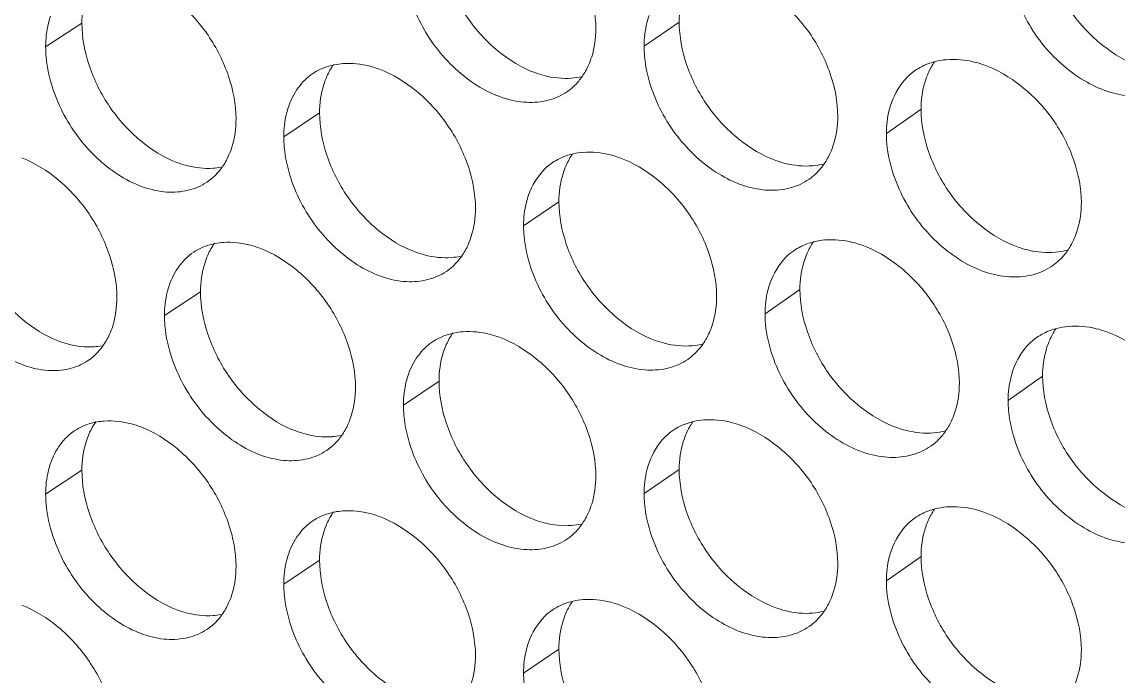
# Model space of a CAD drawing. Header units: millimetres. Extents: x 1177 to 4147, y 93 to 2194.
# Drawn here: x 2637.78 to 2657.07, y 797.82 to 809.34 of the extents above; entities that cross this region are included whole.
import ezdxf

# ---------------------------------------------------------------- set-up
doc = ezdxf.new("R2010")
doc.units = ezdxf.units.MM
doc.header["$LTSCALE"] = 0.1
doc.layers.get('0').update_dxf_attribs({"lineweight": 13})
doc.layers.add('标注', color=251, linetype='Continuous', lineweight=9)

# ---------------------------------------------------------------- blocks, each defined once
blk = doc.blocks.new('02')
at = {"layer": '标注'}
for p, q in [((4538.893, 747.441), (4537.982, 746.845)), ((4553.91, 747.462), (4553.027, 746.856)), ((4544.868, 745.179), (4543.968, 744.579)), ((4559.99, 745.271), (4559.119, 744.66)), ((4550.886, 742.944), (4549.997, 742.34)), ((4541.875, 740.681), (4540.97, 740.083)), ((4541.875, 740.681), (4540.97, 740.083)), ((4556.945, 740.738), (4556.068, 740.13)), ((4563.046, 738.561), (4562.18, 737.948)), ((4547.872, 738.433), (4546.977, 737.831)), ((4547.872, 738.433), (4546.977, 737.831)), ((4538.893, 736.191), (4537.982, 735.595)), ((4553.91, 736.212), (4553.027, 735.606)), ((4553.91, 736.212), (4553.027, 735.606)), ((4544.868, 733.929), (4543.968, 733.329)), ((4559.99, 734.021), (4559.119, 733.41)), ((4559.99, 734.021), (4559.119, 733.41)), ((4550.886, 731.694), (4549.997, 731.09))]:
    blk.add_line(p, q, dxfattribs=at)
for centre, radius, start, end in [((4545.582, 744.673), 1.752, 94.1885, 101.0843), ((4551.07, 747.804), 1.755, 274.3898, 282.359), ((4551.629, 742.426), 1.768, 94.4127, 102.2837), ((4542.068, 745.515), 1.73, 274.0522, 280.545), ((4542.574, 740.183), 1.743, 94.0754, 100.4818), ((4542.574, 740.183), 1.743, 94.0754, 100.4818), ((4548.059, 743.284), 1.746, 274.2779, 281.7562), ((4548.6, 737.921), 1.76, 94.3009, 101.6849), ((4548.6, 737.921), 1.76, 94.3009, 101.6849), ((4539.089, 741.016), 1.722, 273.9384, 279.9366), ((4539.089, 741.016), 1.722, 273.9384, 279.9366), ((4554.092, 741.081), 1.763, 274.5012, 282.9601), ((4554.669, 735.688), 1.776, 94.5239, 102.8809), ((4554.669, 735.688), 1.776, 94.5239, 102.8809), ((4539.577, 735.699), 1.735, 93.9617, 99.8775), ((4545.059, 738.771), 1.738, 274.1654, 281.1515), ((4545.059, 738.771), 1.738, 274.1654, 281.1515), ((4545.582, 733.423), 1.752, 94.1885, 101.0843), ((4551.07, 736.554), 1.755, 274.3898, 282.359), ((4551.07, 736.554), 1.755, 274.3898, 282.359), ((4551.629, 731.176), 1.768, 94.4127, 102.2837), ((4542.068, 734.265), 1.73, 274.0522, 280.545)]:
    blk.add_arc(centre, radius, start, end, dxfattribs=at)
for points, knots in [([(4551.814, 747.299), (4551.814, 747.658), (4551.667, 748.405), (4551.148, 749.426), (4550.374, 750.265), (4549.727, 750.662), (4549.392, 750.786)], [0, 0, 0, 0, 0.241473, 0.501006, 0.760131, 1, 1, 1, 1]), ([(4547.872, 749.683), (4547.872, 749.323), (4548.018, 748.576), (4548.532, 747.555), (4549.303, 746.714), (4549.948, 746.316), (4550.282, 746.193)], [0, 0, 0, 0, 0.241777, 0.501467, 0.760433, 1, 1, 1, 1]), ([(4563.046, 749.811), (4563.046, 749.451), (4563.194, 748.706), (4563.719, 747.688), (4564.504, 746.856), (4565.158, 746.468), (4565.497, 746.349)], [0, 0, 0, 0, 0.241011, 0.499941, 0.759002, 1, 1, 1, 1]), ([(4542.768, 745.03), (4542.768, 745.39), (4542.622, 746.137), (4542.109, 747.16), (4541.344, 748.005), (4540.704, 748.407), (4540.371, 748.533)], [0, 0, 0, 0, 0.241944, 0.50194, 0.761004, 1, 1, 1, 1]), ([(4557.897, 745.097), (4557.897, 745.456), (4557.749, 746.203), (4557.227, 747.222), (4556.446, 748.058), (4555.796, 748.451), (4555.459, 748.572)], [0, 0, 0, 0, 0.241164, 0.500391, 0.759555, 1, 1, 1, 1]), ([(4539.077, 748.365), (4539.047, 748.297), (4538.936, 748.001), (4538.893, 747.682), (4538.893, 747.441)], [0, 0, 0, 0, 0.237139, 1, 1, 1, 1]), ([(4554.092, 748.376), (4554.062, 748.308), (4553.953, 748.016), (4553.91, 747.7), (4553.91, 747.462)], [0, 0, 0, 0, 0.238023, 1, 1, 1, 1]), ([(4547.163, 748.018), (4547.317, 747.562), (4547.672, 746.913), (4548.331, 746.222), (4549.037, 745.695), (4549.845, 745.402), (4550.614, 745.468), (4550.945, 745.613), (4551.087, 745.709)], [0, 0, 0, 0, 0.280702, 0.420977, 0.555579, 0.794035, 0.899943, 1, 1, 1, 1]), ([(4562.369, 748.138), (4562.526, 747.68), (4562.893, 747.029), (4563.57, 746.343), (4564.139, 745.939), (4564.74, 745.674), (4565.343, 745.573), (4565.908, 745.636), (4566.244, 745.792), (4566.386, 745.895)], [0, 0, 0, 0, 0.278313, 0.417788, 0.551922, 0.677197, 0.792453, 0.899064, 1, 1, 1, 1]), ([(4538.104, 747.613), (4538.084, 747.554), (4538.01, 747.305), (4537.982, 747.043), (4537.982, 746.845)], [0, 0, 0, 0, 0.239305, 1, 1, 1, 1]), ([(4538.893, 747.441), (4538.893, 747.081), (4539.037, 746.334), (4539.546, 745.309), (4540.308, 744.463), (4540.946, 744.061), (4541.278, 743.935)], [0, 0, 0, 0, 0.242248, 0.5024, 0.761305, 1, 1, 1, 1]), ([(4553.154, 747.629), (4553.133, 747.57), (4553.057, 747.319), (4553.027, 747.055), (4553.027, 746.856)], [0, 0, 0, 0, 0.2398, 1, 1, 1, 1]), ([(4553.91, 747.462), (4553.91, 747.103), (4554.057, 746.357), (4554.576, 745.337), (4555.352, 744.499), (4556.001, 744.106), (4556.337, 743.984)], [0, 0, 0, 0, 0.241468, 0.500853, 0.759857, 1, 1, 1, 1]), ([(4551.63, 746.381), (4551.661, 746.449), (4551.771, 746.743), (4551.814, 747.06), (4551.814, 747.299)], [0, 0, 0, 0, 0.237909, 1, 1, 1, 1]), ([(4537.982, 746.845), (4537.982, 746.759), (4537.999, 746.398), (4538.079, 746.042), (4538.166, 745.782)], [0, 0, 0, 0, 0.239586, 1, 1, 1, 1]), ([(4553.027, 746.856), (4553.027, 746.77), (4553.045, 746.41), (4553.127, 746.054), (4553.215, 745.794)], [0, 0, 0, 0, 0.239793, 1, 1, 1, 1]), ([(4545.245, 746.392), (4545.196, 746.382), (4545.005, 746.336), (4544.822, 746.253), (4544.701, 746.171)], [0, 0, 0, 0, 0.255479, 1, 1, 1, 1]), ([(4546.375, 746.278), (4546.298, 746.306), (4546, 746.401), (4545.683, 746.437), (4545.454, 746.42)], [0, 0, 0, 0, 0.264244, 1, 1, 1, 1]), ([(4548.788, 742.785), (4548.788, 743.145), (4548.641, 743.892), (4548.125, 744.914), (4547.353, 745.755), (4546.709, 746.153), (4546.375, 746.278)], [0, 0, 0, 0, 0.241629, 0.501316, 0.760421, 1, 1, 1, 1]), ([(4560.343, 746.472), (4560.297, 746.46), (4560.119, 746.407), (4559.95, 746.323), (4559.837, 746.244)], [0, 0, 0, 0, 0.254587, 1, 1, 1, 1]), ([(4561.567, 746.388), (4561.488, 746.416), (4561.185, 746.507), (4560.862, 746.539), (4560.63, 746.519)], [0, 0, 0, 0, 0.263544, 1, 1, 1, 1]), ([(4564.021, 742.924), (4564.021, 743.283), (4563.872, 744.029), (4563.346, 745.046), (4562.56, 745.879), (4561.905, 746.268), (4561.567, 746.388)], [0, 0, 0, 0, 0.240859, 0.499781, 0.758983, 1, 1, 1, 1]), ([(4544.701, 746.171), (4544.561, 746.078), (4544.309, 745.83), (4544.151, 745.516), (4544.092, 745.348)], [0, 0, 0, 0, 0.485545, 1, 1, 1, 1]), ([(4545.053, 746.101), (4545.022, 746.033), (4544.911, 745.738), (4544.868, 745.419), (4544.868, 745.179)], [0, 0, 0, 0, 0.237462, 1, 1, 1, 1]), ([(4550.282, 746.193), (4550.359, 746.165), (4550.657, 746.071), (4550.975, 746.036), (4551.205, 746.054)], [0, 0, 0, 0, 0.263881, 1, 1, 1, 1]), ([(4551.087, 745.709), (4551.198, 745.785), (4551.332, 745.91), (4551.441, 746.053), (4551.467, 746.091)], [0, 0, 0, 0, 0.745511, 1, 1, 1, 1]), ([(4559.837, 746.244), (4559.77, 746.196), (4559.511, 745.979), (4559.332, 745.676), (4559.246, 745.436)], [0, 0, 0, 0, 0.243319, 1, 1, 1, 1]), ([(4560.17, 746.178), (4560.14, 746.111), (4560.032, 745.82), (4559.99, 745.507), (4559.99, 745.271)], [0, 0, 0, 0, 0.238392, 1, 1, 1, 1]), ([(4538.166, 745.782), (4538.317, 745.327), (4538.665, 744.679), (4539.314, 743.984), (4540.007, 743.453), (4540.802, 743.15), (4541.563, 743.204), (4541.891, 743.342), (4542.032, 743.435)], [0, 0, 0, 0, 0.281854, 0.422466, 0.557209, 0.795252, 0.900604, 1, 1, 1, 1]), ([(4553.215, 745.794), (4553.37, 745.338), (4553.729, 744.688), (4554.396, 743.999), (4555.11, 743.475), (4555.927, 743.189), (4556.701, 743.264), (4557.033, 743.413), (4557.175, 743.512)], [0, 0, 0, 0, 0.279944, 0.419999, 0.55451, 0.793241, 0.899512, 1, 1, 1, 1]), ([(4544.092, 745.348), (4544.072, 745.289), (4543.997, 745.039), (4543.968, 744.777), (4543.968, 744.579)], [0, 0, 0, 0, 0.239501, 1, 1, 1, 1]), ([(4544.868, 745.179), (4544.868, 744.819), (4545.014, 744.072), (4545.526, 743.049), (4546.294, 742.206), (4546.937, 741.807), (4547.27, 741.683)], [0, 0, 0, 0, 0.241933, 0.501777, 0.760722, 1, 1, 1, 1]), ([(4559.246, 745.436), (4559.225, 745.376), (4559.149, 745.125), (4559.119, 744.86), (4559.119, 744.66)], [0, 0, 0, 0, 0.240003, 1, 1, 1, 1]), ([(4559.99, 745.271), (4559.99, 744.911), (4560.138, 744.165), (4560.661, 743.147), (4561.443, 742.313), (4562.096, 741.924), (4562.434, 741.804)], [0, 0, 0, 0, 0.241162, 0.500244, 0.759286, 1, 1, 1, 1]), ([(4542.582, 744.106), (4542.613, 744.174), (4542.725, 744.47), (4542.768, 744.789), (4542.768, 745.03)], [0, 0, 0, 0, 0.237376, 1, 1, 1, 1]), ([(4557.715, 744.186), (4557.745, 744.254), (4557.854, 744.545), (4557.897, 744.86), (4557.897, 745.097)], [0, 0, 0, 0, 0.23828, 1, 1, 1, 1]), ([(4559.119, 744.66), (4559.119, 744.574), (4559.136, 744.214), (4559.219, 743.858), (4559.307, 743.599)], [0, 0, 0, 0, 0.239878, 1, 1, 1, 1]), ([(4543.968, 744.579), (4543.968, 744.492), (4543.986, 744.132), (4544.066, 743.775), (4544.154, 743.515)], [0, 0, 0, 0, 0.239668, 1, 1, 1, 1]), ([(4551.253, 744.153), (4551.205, 744.143), (4551.02, 744.094), (4550.843, 744.01), (4550.724, 743.929)], [0, 0, 0, 0, 0.255107, 1, 1, 1, 1]), ([(4552.42, 744.05), (4552.343, 744.079), (4552.043, 744.172), (4551.724, 744.207), (4551.493, 744.188)], [0, 0, 0, 0, 0.26396, 1, 1, 1, 1]), ([(4539.773, 740.537), (4539.773, 740.897), (4539.628, 741.645), (4539.118, 742.669), (4538.355, 743.516), (4537.717, 743.92), (4537.385, 744.047)], [0, 0, 0, 0, 0.242103, 0.502254, 0.761298, 1, 1, 1, 1]), ([(4539.773, 740.537), (4539.773, 740.897), (4539.628, 741.645), (4539.118, 742.669), (4538.355, 743.516), (4537.717, 743.92), (4537.385, 744.047)], [0, 0, 0, 0, 0.242103, 0.502254, 0.761298, 1, 1, 1, 1]), ([(4541.278, 743.935), (4541.354, 743.906), (4541.649, 743.81), (4541.964, 743.773), (4542.191, 743.789)], [0, 0, 0, 0, 0.264309, 1, 1, 1, 1]), ([(4542.032, 743.435), (4542.142, 743.508), (4542.277, 743.629), (4542.386, 743.769), (4542.412, 743.806)], [0, 0, 0, 0, 0.74538, 1, 1, 1, 1]), ([(4550.724, 743.929), (4550.656, 743.882), (4550.391, 743.665), (4550.209, 743.356), (4550.123, 743.112)], [0, 0, 0, 0, 0.242752, 1, 1, 1, 1]), ([(4551.068, 743.861), (4551.038, 743.793), (4550.928, 743.499), (4550.886, 743.183), (4550.886, 742.944)], [0, 0, 0, 0, 0.237837, 1, 1, 1, 1]), ([(4554.85, 740.569), (4554.85, 740.929), (4554.703, 741.675), (4554.182, 742.695), (4553.405, 743.533), (4552.756, 743.928), (4552.42, 744.05)], [0, 0, 0, 0, 0.241318, 0.500698, 0.759842, 1, 1, 1, 1]), ([(4556.337, 743.984), (4556.415, 743.956), (4556.715, 743.864), (4557.035, 743.831), (4557.266, 743.85)], [0, 0, 0, 0, 0.263604, 1, 1, 1, 1]), ([(4557.175, 743.512), (4557.287, 743.589), (4557.422, 743.716), (4557.531, 743.862), (4557.557, 743.9)], [0, 0, 0, 0, 0.745595, 1, 1, 1, 1]), ([(4559.307, 743.599), (4559.464, 743.142), (4559.828, 742.491), (4560.501, 741.804), (4561.067, 741.399), (4561.665, 741.132), (4562.265, 741.028), (4562.829, 741.088), (4563.163, 741.242), (4563.306, 741.343)], [0, 0, 0, 0, 0.278686, 0.418268, 0.552446, 0.677694, 0.792838, 0.899272, 1, 1, 1, 1]), ([(4544.154, 743.515), (4544.306, 743.06), (4544.659, 742.411), (4545.315, 741.719), (4546.016, 741.191), (4546.82, 740.894), (4547.586, 740.956), (4547.916, 741.099), (4548.058, 741.194)], [0, 0, 0, 0, 0.281084, 0.421471, 0.556119, 0.794437, 0.900161, 1, 1, 1, 1]), ([(4550.123, 743.112), (4550.102, 743.053), (4550.027, 742.802), (4549.997, 742.539), (4549.997, 742.34)], [0, 0, 0, 0, 0.2397, 1, 1, 1, 1]), ([(4535.921, 742.958), (4535.921, 742.598), (4536.065, 741.85), (4536.572, 740.825), (4537.331, 739.977), (4537.967, 739.573), (4538.298, 739.446)], [0, 0, 0, 0, 0.242407, 0.502714, 0.761597, 1, 1, 1, 1]), ([(4535.921, 742.958), (4535.921, 742.598), (4536.065, 741.85), (4536.572, 740.825), (4537.331, 739.977), (4537.967, 739.573), (4538.298, 739.446)], [0, 0, 0, 0, 0.242407, 0.502714, 0.761597, 1, 1, 1, 1]), ([(4548.603, 741.865), (4548.634, 741.933), (4548.745, 742.228), (4548.788, 742.546), (4548.788, 742.785)], [0, 0, 0, 0, 0.237722, 1, 1, 1, 1]), ([(4550.886, 742.944), (4550.886, 742.585), (4551.032, 741.838), (4551.549, 740.817), (4552.323, 739.978), (4552.969, 739.582), (4553.305, 739.46)], [0, 0, 0, 0, 0.241622, 0.501159, 0.760144, 1, 1, 1, 1]), ([(4563.842, 742.019), (4563.871, 742.087), (4563.979, 742.376), (4564.021, 742.689), (4564.021, 742.924)], [0, 0, 0, 0, 0.238646, 1, 1, 1, 1]), ([(4549.997, 742.34), (4549.997, 742.253), (4550.015, 741.893), (4550.096, 741.537), (4550.184, 741.278)], [0, 0, 0, 0, 0.239751, 1, 1, 1, 1]), ([(4542.257, 741.897), (4542.207, 741.888), (4542.013, 741.843), (4541.828, 741.76), (4541.705, 741.678)], [0, 0, 0, 0, 0.255672, 1, 1, 1, 1]), ([(4542.257, 741.897), (4542.207, 741.888), (4542.013, 741.843), (4541.828, 741.76), (4541.705, 741.678)], [0, 0, 0, 0, 0.255672, 1, 1, 1, 1]), ([(4543.368, 741.777), (4543.291, 741.806), (4542.995, 741.901), (4542.678, 741.938), (4542.45, 741.922)], [0, 0, 0, 0, 0.264388, 1, 1, 1, 1]), ([(4543.368, 741.777), (4543.291, 741.806), (4542.995, 741.901), (4542.678, 741.938), (4542.45, 741.922)], [0, 0, 0, 0, 0.264388, 1, 1, 1, 1]), ([(4557.303, 741.942), (4557.256, 741.931), (4557.076, 741.879), (4556.904, 741.795), (4556.789, 741.715)], [0, 0, 0, 0, 0.254756, 1, 1, 1, 1]), ([(4558.508, 741.852), (4558.429, 741.88), (4558.127, 741.972), (4557.806, 742.004), (4557.574, 741.985)], [0, 0, 0, 0, 0.263682, 1, 1, 1, 1]), ([(4541.705, 741.678), (4541.564, 741.585), (4541.31, 741.336), (4541.152, 741.021), (4541.093, 740.852)], [0, 0, 0, 0, 0.485181, 1, 1, 1, 1]), ([(4541.705, 741.678), (4541.564, 741.585), (4541.31, 741.336), (4541.152, 741.021), (4541.093, 740.852)], [0, 0, 0, 0, 0.485181, 1, 1, 1, 1]), ([(4542.06, 741.606), (4542.029, 741.537), (4541.918, 741.242), (4541.875, 740.922), (4541.875, 740.681)], [0, 0, 0, 0, 0.237286, 1, 1, 1, 1]), ([(4542.06, 741.606), (4542.029, 741.537), (4541.918, 741.242), (4541.875, 740.922), (4541.875, 740.681)], [0, 0, 0, 0, 0.237286, 1, 1, 1, 1]), ([(4545.772, 738.279), (4545.772, 738.639), (4545.626, 739.386), (4545.112, 740.408), (4544.343, 741.251), (4543.701, 741.652), (4543.368, 741.777)], [0, 0, 0, 0, 0.241786, 0.501627, 0.760712, 1, 1, 1, 1]), ([(4545.772, 738.279), (4545.772, 738.639), (4545.626, 739.386), (4545.112, 740.408), (4544.343, 741.251), (4543.701, 741.652), (4543.368, 741.777)], [0, 0, 0, 0, 0.241786, 0.501627, 0.760712, 1, 1, 1, 1]), ([(4547.27, 741.683), (4547.347, 741.655), (4547.644, 741.56), (4547.961, 741.525), (4548.189, 741.542)], [0, 0, 0, 0, 0.264022, 1, 1, 1, 1]), ([(4556.789, 741.715), (4556.722, 741.668), (4556.461, 741.451), (4556.28, 741.145), (4556.195, 740.904)], [0, 0, 0, 0, 0.243134, 1, 1, 1, 1]), ([(4557.126, 741.649), (4557.096, 741.581), (4556.987, 741.289), (4556.945, 740.975), (4556.945, 740.738)], [0, 0, 0, 0, 0.238208, 1, 1, 1, 1]), ([(4560.954, 738.382), (4560.954, 738.741), (4560.805, 739.488), (4560.281, 740.505), (4559.498, 741.34), (4558.846, 741.731), (4558.508, 741.852)], [0, 0, 0, 0, 0.241011, 0.500085, 0.759268, 1, 1, 1, 1]), ([(4562.434, 741.804), (4562.512, 741.776), (4562.815, 741.685), (4563.137, 741.654), (4563.369, 741.674)], [0, 0, 0, 0, 0.263331, 1, 1, 1, 1]), ([(4563.306, 741.343), (4563.418, 741.422), (4563.553, 741.552), (4563.662, 741.7), (4563.688, 741.739)], [0, 0, 0, 0, 0.745677, 1, 1, 1, 1]), ([(4548.058, 741.194), (4548.169, 741.269), (4548.303, 741.392), (4548.412, 741.535), (4548.438, 741.572)], [0, 0, 0, 0, 0.745468, 1, 1, 1, 1]), ([(4535.188, 741.3), (4535.338, 740.846), (4535.684, 740.198), (4536.329, 739.502), (4537.019, 738.97), (4537.809, 738.663), (4538.567, 738.713), (4538.895, 738.849), (4539.035, 738.941)], [0, 0, 0, 0, 0.282242, 0.422968, 0.557759, 0.795664, 0.900828, 1, 1, 1, 1]), ([(4535.188, 741.3), (4535.338, 740.846), (4535.684, 740.198), (4536.329, 739.502), (4537.019, 738.97), (4537.809, 738.663), (4538.567, 738.713), (4538.895, 738.849), (4539.035, 738.941)], [0, 0, 0, 0, 0.282242, 0.422968, 0.557759, 0.795664, 0.900828, 1, 1, 1, 1]), ([(4550.184, 741.278), (4550.338, 740.822), (4550.695, 740.172), (4551.358, 739.482), (4552.068, 738.957), (4552.881, 738.667), (4553.652, 738.738), (4553.984, 738.884), (4554.126, 738.982)], [0, 0, 0, 0, 0.280322, 0.420487, 0.555043, 0.793636, 0.899726, 1, 1, 1, 1]), ([(4541.093, 740.852), (4541.073, 740.793), (4540.999, 740.544), (4540.97, 740.281), (4540.97, 740.083)], [0, 0, 0, 0, 0.239402, 1, 1, 1, 1]), ([(4541.093, 740.852), (4541.073, 740.793), (4540.999, 740.544), (4540.97, 740.281), (4540.97, 740.083)], [0, 0, 0, 0, 0.239402, 1, 1, 1, 1]), ([(4556.195, 740.904), (4556.174, 740.845), (4556.098, 740.593), (4556.068, 740.329), (4556.068, 740.13)], [0, 0, 0, 0, 0.239901, 1, 1, 1, 1]), ([(4539.589, 739.614), (4539.619, 739.682), (4539.73, 739.978), (4539.773, 740.297), (4539.773, 740.537)], [0, 0, 0, 0, 0.23723, 1, 1, 1, 1]), ([(4539.589, 739.614), (4539.619, 739.682), (4539.73, 739.978), (4539.773, 740.297), (4539.773, 740.537)], [0, 0, 0, 0, 0.23723, 1, 1, 1, 1]), ([(4541.875, 740.681), (4541.875, 740.322), (4542.02, 739.574), (4542.531, 738.551), (4543.296, 737.706), (4543.936, 737.305), (4544.269, 737.18)], [0, 0, 0, 0, 0.24209, 0.502088, 0.761013, 1, 1, 1, 1]), ([(4541.875, 740.681), (4541.875, 740.322), (4542.02, 739.574), (4542.531, 738.551), (4543.296, 737.706), (4543.936, 737.305), (4544.269, 737.18)], [0, 0, 0, 0, 0.24209, 0.502088, 0.761013, 1, 1, 1, 1]), ([(4554.668, 739.655), (4554.698, 739.723), (4554.808, 740.016), (4554.85, 740.332), (4554.85, 740.569)], [0, 0, 0, 0, 0.238095, 1, 1, 1, 1]), ([(4556.945, 740.738), (4556.945, 740.379), (4557.093, 739.632), (4557.613, 738.613), (4558.393, 737.778), (4559.043, 737.386), (4559.38, 737.265)], [0, 0, 0, 0, 0.241314, 0.500547, 0.759571, 1, 1, 1, 1]), ([(4540.97, 740.083), (4540.97, 739.997), (4540.987, 739.636), (4541.068, 739.28), (4541.154, 739.02)], [0, 0, 0, 0, 0.239627, 1, 1, 1, 1]), ([(4540.97, 740.083), (4540.97, 739.997), (4540.987, 739.636), (4541.068, 739.28), (4541.154, 739.02)], [0, 0, 0, 0, 0.239627, 1, 1, 1, 1]), ([(4556.068, 740.13), (4556.068, 740.043), (4556.086, 739.683), (4556.167, 739.328), (4556.256, 739.068)], [0, 0, 0, 0, 0.239836, 1, 1, 1, 1]), ([(4549.392, 739.536), (4549.315, 739.564), (4549.017, 739.658), (4548.698, 739.693), (4548.468, 739.676)], [0, 0, 0, 0, 0.264101, 1, 1, 1, 1]), ([(4549.392, 739.536), (4549.315, 739.564), (4549.017, 739.658), (4548.698, 739.693), (4548.468, 739.676)], [0, 0, 0, 0, 0.264101, 1, 1, 1, 1]), ([(4563.393, 739.759), (4563.348, 739.747), (4563.173, 739.693), (4563.007, 739.608), (4562.895, 739.529)], [0, 0, 0, 0, 0.254423, 1, 1, 1, 1]), ([(4564.636, 739.682), (4564.557, 739.709), (4564.253, 739.8), (4563.929, 739.831), (4563.696, 739.811)], [0, 0, 0, 0, 0.263409, 1, 1, 1, 1]), ([(4567.099, 736.224), (4567.099, 736.582), (4566.949, 737.328), (4566.421, 738.344), (4565.632, 739.175), (4564.976, 739.562), (4564.636, 739.682)], [0, 0, 0, 0, 0.240708, 0.499479, 0.758699, 1, 1, 1, 1]), ([(4538.298, 739.446), (4538.374, 739.417), (4538.667, 739.32), (4538.981, 739.283), (4539.207, 739.298)], [0, 0, 0, 0, 0.264454, 1, 1, 1, 1]), ([(4538.298, 739.446), (4538.374, 739.417), (4538.667, 739.32), (4538.981, 739.283), (4539.207, 739.298)], [0, 0, 0, 0, 0.264454, 1, 1, 1, 1]), ([(4547.707, 739.422), (4547.569, 739.328), (4547.318, 739.081), (4547.161, 738.769), (4547.102, 738.602)], [0, 0, 0, 0, 0.485902, 1, 1, 1, 1]), ([(4547.707, 739.422), (4547.569, 739.328), (4547.318, 739.081), (4547.161, 738.769), (4547.102, 738.602)], [0, 0, 0, 0, 0.485902, 1, 1, 1, 1]), ([(4548.244, 739.644), (4548.195, 739.634), (4548.007, 739.586), (4547.827, 739.503), (4547.707, 739.422)], [0, 0, 0, 0, 0.255291, 1, 1, 1, 1]), ([(4548.244, 739.644), (4548.195, 739.634), (4548.007, 739.586), (4547.827, 739.503), (4547.707, 739.422)], [0, 0, 0, 0, 0.255291, 1, 1, 1, 1]), ([(4551.814, 736.049), (4551.814, 736.408), (4551.667, 737.155), (4551.148, 738.176), (4550.374, 739.015), (4549.727, 739.412), (4549.392, 739.536)], [0, 0, 0, 0, 0.241473, 0.501006, 0.760131, 1, 1, 1, 1]), ([(4551.814, 736.049), (4551.814, 736.408), (4551.667, 737.155), (4551.148, 738.176), (4550.374, 739.015), (4549.727, 739.412), (4549.392, 739.536)], [0, 0, 0, 0, 0.241473, 0.501006, 0.760131, 1, 1, 1, 1]), ([(4553.305, 739.46), (4553.382, 739.432), (4553.681, 739.339), (4554, 739.305), (4554.23, 739.323)], [0, 0, 0, 0, 0.263742, 1, 1, 1, 1]), ([(4562.895, 739.529), (4562.829, 739.482), (4562.572, 739.265), (4562.393, 738.963), (4562.308, 738.724)], [0, 0, 0, 0, 0.243501, 1, 1, 1, 1]), ([(4563.224, 739.465), (4563.195, 739.397), (4563.088, 739.108), (4563.046, 738.795), (4563.046, 738.561)], [0, 0, 0, 0, 0.238574, 1, 1, 1, 1]), ([(4539.035, 738.941), (4539.145, 739.013), (4539.279, 739.133), (4539.388, 739.272), (4539.415, 739.309)], [0, 0, 0, 0, 0.745335, 1, 1, 1, 1]), ([(4539.035, 738.941), (4539.145, 739.013), (4539.279, 739.133), (4539.388, 739.272), (4539.415, 739.309)], [0, 0, 0, 0, 0.745335, 1, 1, 1, 1]), ([(4548.055, 739.353), (4548.025, 739.284), (4547.914, 738.99), (4547.872, 738.672), (4547.872, 738.433)], [0, 0, 0, 0, 0.23765, 1, 1, 1, 1]), ([(4548.055, 739.353), (4548.025, 739.284), (4547.914, 738.99), (4547.872, 738.672), (4547.872, 738.433)], [0, 0, 0, 0, 0.23765, 1, 1, 1, 1]), ([(4554.126, 738.982), (4554.237, 739.059), (4554.372, 739.184), (4554.481, 739.329), (4554.507, 739.367)], [0, 0, 0, 0, 0.745554, 1, 1, 1, 1]), ([(4541.154, 739.02), (4541.306, 738.565), (4541.657, 737.917), (4542.309, 737.223), (4543.006, 736.693), (4543.806, 736.393), (4544.569, 736.452), (4544.899, 736.592), (4545.04, 736.686)], [0, 0, 0, 0, 0.281468, 0.421967, 0.556662, 0.794843, 0.900382, 1, 1, 1, 1]), ([(4541.154, 739.02), (4541.306, 738.565), (4541.657, 737.917), (4542.309, 737.223), (4543.006, 736.693), (4543.806, 736.393), (4544.569, 736.452), (4544.899, 736.592), (4545.04, 736.686)], [0, 0, 0, 0, 0.281468, 0.421967, 0.556662, 0.794843, 0.900382, 1, 1, 1, 1]), ([(4556.256, 739.068), (4556.412, 738.611), (4556.774, 737.961), (4557.443, 737.273), (4558.006, 736.866), (4558.601, 736.597), (4559.198, 736.491), (4559.76, 736.547), (4560.093, 736.699), (4560.235, 736.799)], [0, 0, 0, 0, 0.27906, 0.418751, 0.552974, 0.678194, 0.793225, 0.899482, 1, 1, 1, 1]), ([(4547.102, 738.602), (4547.082, 738.543), (4547.007, 738.292), (4546.977, 738.029), (4546.977, 737.831)], [0, 0, 0, 0, 0.2396, 1, 1, 1, 1]), ([(4547.102, 738.602), (4547.082, 738.543), (4547.007, 738.292), (4546.977, 738.029), (4546.977, 737.831)], [0, 0, 0, 0, 0.2396, 1, 1, 1, 1]), ([(4562.308, 738.724), (4562.287, 738.665), (4562.21, 738.413), (4562.18, 738.148), (4562.18, 737.948)], [0, 0, 0, 0, 0.240105, 1, 1, 1, 1]), ([(4563.046, 738.561), (4563.046, 738.201), (4563.194, 737.456), (4563.719, 736.438), (4564.504, 735.606), (4565.158, 735.218), (4565.497, 735.099)], [0, 0, 0, 0, 0.241011, 0.499941, 0.759002, 1, 1, 1, 1]), ([(4547.872, 738.433), (4547.872, 738.073), (4548.018, 737.326), (4548.532, 736.305), (4549.303, 735.464), (4549.948, 735.066), (4550.282, 734.943)], [0, 0, 0, 0, 0.241777, 0.501467, 0.760433, 1, 1, 1, 1]), ([(4547.872, 738.433), (4547.872, 738.073), (4548.018, 737.326), (4548.532, 736.305), (4549.303, 735.464), (4549.948, 735.066), (4550.282, 734.943)], [0, 0, 0, 0, 0.241777, 0.501467, 0.760433, 1, 1, 1, 1]), ([(4560.773, 737.474), (4560.803, 737.541), (4560.912, 737.832), (4560.954, 738.146), (4560.954, 738.382)], [0, 0, 0, 0, 0.238464, 1, 1, 1, 1]), ([(4545.587, 737.356), (4545.618, 737.424), (4545.729, 737.719), (4545.772, 738.039), (4545.772, 738.279)], [0, 0, 0, 0, 0.237534, 1, 1, 1, 1]), ([(4545.587, 737.356), (4545.618, 737.424), (4545.729, 737.719), (4545.772, 738.039), (4545.772, 738.279)], [0, 0, 0, 0, 0.237534, 1, 1, 1, 1]), ([(4546.977, 737.831), (4546.977, 737.744), (4546.995, 737.384), (4547.076, 737.028), (4547.163, 736.768)], [0, 0, 0, 0, 0.23971, 1, 1, 1, 1]), ([(4546.977, 737.831), (4546.977, 737.744), (4546.995, 737.384), (4547.076, 737.028), (4547.163, 736.768)], [0, 0, 0, 0, 0.23971, 1, 1, 1, 1]), ([(4562.18, 737.948), (4562.18, 737.862), (4562.198, 737.502), (4562.28, 737.146), (4562.369, 736.888)], [0, 0, 0, 0, 0.239921, 1, 1, 1, 1]), ([(4555.459, 737.322), (4555.381, 737.351), (4555.08, 737.443), (4554.76, 737.477), (4554.529, 737.458)], [0, 0, 0, 0, 0.26382, 1, 1, 1, 1]), ([(4555.459, 737.322), (4555.381, 737.351), (4555.08, 737.443), (4554.76, 737.477), (4554.529, 737.458)], [0, 0, 0, 0, 0.26382, 1, 1, 1, 1]), ([(4538.719, 737.192), (4538.578, 737.099), (4538.322, 736.85), (4538.163, 736.533), (4538.104, 736.363)], [0, 0, 0, 0, 0.48481, 1, 1, 1, 1]), ([(4539.279, 737.409), (4539.229, 737.4), (4539.032, 737.356), (4538.844, 737.274), (4538.719, 737.192)], [0, 0, 0, 0, 0.255872, 1, 1, 1, 1]), ([(4540.371, 737.283), (4540.295, 737.312), (4540, 737.408), (4539.684, 737.446), (4539.457, 737.43)], [0, 0, 0, 0, 0.264534, 1, 1, 1, 1]), ([(4542.768, 733.78), (4542.768, 734.14), (4542.622, 734.887), (4542.109, 735.91), (4541.344, 736.755), (4540.704, 737.157), (4540.371, 737.283)], [0, 0, 0, 0, 0.241944, 0.50194, 0.761004, 1, 1, 1, 1]), ([(4553.752, 737.194), (4553.684, 737.147), (4553.42, 736.929), (4553.239, 736.622), (4553.154, 736.379)], [0, 0, 0, 0, 0.242946, 1, 1, 1, 1]), ([(4553.752, 737.194), (4553.684, 737.147), (4553.42, 736.929), (4553.239, 736.622), (4553.154, 736.379)], [0, 0, 0, 0, 0.242946, 1, 1, 1, 1]), ([(4554.273, 737.419), (4554.226, 737.408), (4554.042, 737.358), (4553.868, 737.274), (4553.752, 737.194)], [0, 0, 0, 0, 0.254929, 1, 1, 1, 1]), ([(4554.273, 737.419), (4554.226, 737.408), (4554.042, 737.358), (4553.868, 737.274), (4553.752, 737.194)], [0, 0, 0, 0, 0.254929, 1, 1, 1, 1]), ([(4557.897, 733.847), (4557.897, 734.206), (4557.749, 734.953), (4557.227, 735.972), (4556.446, 736.808), (4555.796, 737.201), (4555.459, 737.322)], [0, 0, 0, 0, 0.241164, 0.500391, 0.759555, 1, 1, 1, 1]), ([(4557.897, 733.847), (4557.897, 734.206), (4557.749, 734.953), (4557.227, 735.972), (4556.446, 736.808), (4555.796, 737.201), (4555.459, 737.322)], [0, 0, 0, 0, 0.241164, 0.500391, 0.759555, 1, 1, 1, 1]), ([(4559.38, 737.265), (4559.459, 737.238), (4559.76, 737.146), (4560.081, 737.114), (4560.312, 737.133)], [0, 0, 0, 0, 0.263467, 1, 1, 1, 1]), ([(4560.235, 736.799), (4560.347, 736.877), (4560.482, 737.005), (4560.591, 737.152), (4560.617, 737.191)], [0, 0, 0, 0, 0.745636, 1, 1, 1, 1]), ([(4539.077, 737.115), (4539.047, 737.047), (4538.936, 736.751), (4538.893, 736.432), (4538.893, 736.191)], [0, 0, 0, 0, 0.237139, 1, 1, 1, 1]), ([(4544.269, 737.18), (4544.346, 737.152), (4544.641, 737.057), (4544.957, 737.02), (4545.185, 737.037)], [0, 0, 0, 0, 0.264165, 1, 1, 1, 1]), ([(4544.269, 737.18), (4544.346, 737.152), (4544.641, 737.057), (4544.957, 737.02), (4545.185, 737.037)], [0, 0, 0, 0, 0.264165, 1, 1, 1, 1]), ([(4545.04, 736.686), (4545.15, 736.76), (4545.285, 736.882), (4545.394, 737.023), (4545.42, 737.06)], [0, 0, 0, 0, 0.745425, 1, 1, 1, 1]), ([(4545.04, 736.686), (4545.15, 736.76), (4545.285, 736.882), (4545.394, 737.023), (4545.42, 737.06)], [0, 0, 0, 0, 0.745425, 1, 1, 1, 1]), ([(4554.092, 737.126), (4554.062, 737.058), (4553.953, 736.766), (4553.91, 736.45), (4553.91, 736.212)], [0, 0, 0, 0, 0.238023, 1, 1, 1, 1]), ([(4554.092, 737.126), (4554.062, 737.058), (4553.953, 736.766), (4553.91, 736.45), (4553.91, 736.212)], [0, 0, 0, 0, 0.238023, 1, 1, 1, 1]), ([(4547.163, 736.768), (4547.317, 736.312), (4547.672, 735.663), (4548.331, 734.972), (4549.037, 734.445), (4549.845, 734.152), (4550.614, 734.218), (4550.945, 734.363), (4551.087, 734.459)], [0, 0, 0, 0, 0.280702, 0.420977, 0.555579, 0.794035, 0.899943, 1, 1, 1, 1]), ([(4547.163, 736.768), (4547.317, 736.312), (4547.672, 735.663), (4548.331, 734.972), (4549.037, 734.445), (4549.845, 734.152), (4550.614, 734.218), (4550.945, 734.363), (4551.087, 734.459)], [0, 0, 0, 0, 0.280702, 0.420977, 0.555579, 0.794035, 0.899943, 1, 1, 1, 1]), ([(4562.369, 736.888), (4562.526, 736.43), (4562.893, 735.779), (4563.57, 735.093), (4564.139, 734.689), (4564.74, 734.424), (4565.343, 734.323), (4565.908, 734.386), (4566.244, 734.542), (4566.386, 734.645)], [0, 0, 0, 0, 0.278313, 0.417788, 0.551922, 0.677197, 0.792453, 0.899064, 1, 1, 1, 1]), ([(4538.104, 736.363), (4538.084, 736.304), (4538.01, 736.055), (4537.982, 735.793), (4537.982, 735.595)], [0, 0, 0, 0, 0.239305, 1, 1, 1, 1]), ([(4553.154, 736.379), (4553.133, 736.32), (4553.057, 736.069), (4553.027, 735.805), (4553.027, 735.606)], [0, 0, 0, 0, 0.2398, 1, 1, 1, 1]), ([(4553.154, 736.379), (4553.133, 736.32), (4553.057, 736.069), (4553.027, 735.805), (4553.027, 735.606)], [0, 0, 0, 0, 0.2398, 1, 1, 1, 1]), ([(4538.893, 736.191), (4538.893, 735.831), (4539.037, 735.084), (4539.546, 734.059), (4540.308, 733.213), (4540.946, 732.811), (4541.278, 732.685)], [0, 0, 0, 0, 0.242248, 0.5024, 0.761305, 1, 1, 1, 1]), ([(4553.91, 736.212), (4553.91, 735.853), (4554.057, 735.107), (4554.576, 734.087), (4555.352, 733.249), (4556.001, 732.856), (4556.337, 732.734)], [0, 0, 0, 0, 0.241468, 0.500853, 0.759857, 1, 1, 1, 1]), ([(4553.91, 736.212), (4553.91, 735.853), (4554.057, 735.107), (4554.576, 734.087), (4555.352, 733.249), (4556.001, 732.856), (4556.337, 732.734)], [0, 0, 0, 0, 0.241468, 0.500853, 0.759857, 1, 1, 1, 1]), ([(4551.63, 735.131), (4551.661, 735.199), (4551.771, 735.493), (4551.814, 735.81), (4551.814, 736.049)], [0, 0, 0, 0, 0.237909, 1, 1, 1, 1]), ([(4551.63, 735.131), (4551.661, 735.199), (4551.771, 735.493), (4551.814, 735.81), (4551.814, 736.049)], [0, 0, 0, 0, 0.237909, 1, 1, 1, 1]), ([(4537.982, 735.595), (4537.982, 735.509), (4537.999, 735.148), (4538.079, 734.792), (4538.166, 734.532)], [0, 0, 0, 0, 0.239586, 1, 1, 1, 1]), ([(4553.027, 735.606), (4553.027, 735.52), (4553.045, 735.16), (4553.127, 734.804), (4553.215, 734.544)], [0, 0, 0, 0, 0.239793, 1, 1, 1, 1]), ([(4553.027, 735.606), (4553.027, 735.52), (4553.045, 735.16), (4553.127, 734.804), (4553.215, 734.544)], [0, 0, 0, 0, 0.239793, 1, 1, 1, 1]), ([(4561.567, 735.138), (4561.488, 735.166), (4561.185, 735.257), (4560.862, 735.289), (4560.63, 735.269)], [0, 0, 0, 0, 0.263544, 1, 1, 1, 1]), ([(4561.567, 735.138), (4561.488, 735.166), (4561.185, 735.257), (4560.862, 735.289), (4560.63, 735.269)], [0, 0, 0, 0, 0.263544, 1, 1, 1, 1]), ([(4545.245, 735.142), (4545.196, 735.132), (4545.005, 735.086), (4544.822, 735.003), (4544.701, 734.921)], [0, 0, 0, 0, 0.255479, 1, 1, 1, 1]), ([(4546.375, 735.028), (4546.298, 735.056), (4546, 735.151), (4545.683, 735.187), (4545.454, 735.17)], [0, 0, 0, 0, 0.264244, 1, 1, 1, 1]), ([(4548.788, 731.535), (4548.788, 731.895), (4548.641, 732.642), (4548.125, 733.664), (4547.353, 734.505), (4546.709, 734.903), (4546.375, 735.028)], [0, 0, 0, 0, 0.241629, 0.501316, 0.760421, 1, 1, 1, 1]), ([(4559.837, 734.994), (4559.77, 734.946), (4559.511, 734.729), (4559.332, 734.426), (4559.246, 734.186)], [0, 0, 0, 0, 0.243319, 1, 1, 1, 1]), ([(4559.837, 734.994), (4559.77, 734.946), (4559.511, 734.729), (4559.332, 734.426), (4559.246, 734.186)], [0, 0, 0, 0, 0.243319, 1, 1, 1, 1]), ([(4560.343, 735.222), (4560.297, 735.21), (4560.119, 735.157), (4559.95, 735.073), (4559.837, 734.994)], [0, 0, 0, 0, 0.254587, 1, 1, 1, 1]), ([(4560.343, 735.222), (4560.297, 735.21), (4560.119, 735.157), (4559.95, 735.073), (4559.837, 734.994)], [0, 0, 0, 0, 0.254587, 1, 1, 1, 1]), ([(4564.021, 731.674), (4564.021, 732.033), (4563.872, 732.779), (4563.346, 733.796), (4562.56, 734.629), (4561.905, 735.018), (4561.567, 735.138)], [0, 0, 0, 0, 0.240859, 0.499781, 0.758983, 1, 1, 1, 1]), ([(4564.021, 731.674), (4564.021, 732.033), (4563.872, 732.779), (4563.346, 733.796), (4562.56, 734.629), (4561.905, 735.018), (4561.567, 735.138)], [0, 0, 0, 0, 0.240859, 0.499781, 0.758983, 1, 1, 1, 1]), ([(4544.701, 734.921), (4544.561, 734.828), (4544.309, 734.58), (4544.151, 734.266), (4544.092, 734.098)], [0, 0, 0, 0, 0.485545, 1, 1, 1, 1]), ([(4545.053, 734.851), (4545.022, 734.783), (4544.911, 734.488), (4544.868, 734.169), (4544.868, 733.929)], [0, 0, 0, 0, 0.237462, 1, 1, 1, 1]), ([(4550.282, 734.943), (4550.359, 734.915), (4550.657, 734.821), (4550.975, 734.786), (4551.205, 734.804)], [0, 0, 0, 0, 0.263881, 1, 1, 1, 1]), ([(4550.282, 734.943), (4550.359, 734.915), (4550.657, 734.821), (4550.975, 734.786), (4551.205, 734.804)], [0, 0, 0, 0, 0.263881, 1, 1, 1, 1]), ([(4551.087, 734.459), (4551.198, 734.535), (4551.332, 734.66), (4551.441, 734.803), (4551.467, 734.841)], [0, 0, 0, 0, 0.745511, 1, 1, 1, 1]), ([(4551.087, 734.459), (4551.198, 734.535), (4551.332, 734.66), (4551.441, 734.803), (4551.467, 734.841)], [0, 0, 0, 0, 0.745511, 1, 1, 1, 1]), ([(4560.17, 734.928), (4560.14, 734.861), (4560.032, 734.57), (4559.99, 734.257), (4559.99, 734.021)], [0, 0, 0, 0, 0.238392, 1, 1, 1, 1]), ([(4560.17, 734.928), (4560.14, 734.861), (4560.032, 734.57), (4559.99, 734.257), (4559.99, 734.021)], [0, 0, 0, 0, 0.238392, 1, 1, 1, 1]), ([(4538.166, 734.532), (4538.317, 734.077), (4538.665, 733.429), (4539.314, 732.734), (4540.007, 732.203), (4540.802, 731.9), (4541.563, 731.954), (4541.891, 732.092), (4542.032, 732.185)], [0, 0, 0, 0, 0.281854, 0.422466, 0.557209, 0.795252, 0.900604, 1, 1, 1, 1]), ([(4553.215, 734.544), (4553.37, 734.088), (4553.729, 733.438), (4554.396, 732.749), (4555.11, 732.225), (4555.927, 731.939), (4556.701, 732.014), (4557.033, 732.163), (4557.175, 732.262)], [0, 0, 0, 0, 0.279944, 0.419999, 0.55451, 0.793241, 0.899512, 1, 1, 1, 1]), ([(4553.215, 734.544), (4553.37, 734.088), (4553.729, 733.438), (4554.396, 732.749), (4555.11, 732.225), (4555.927, 731.939), (4556.701, 732.014), (4557.033, 732.163), (4557.175, 732.262)], [0, 0, 0, 0, 0.279944, 0.419999, 0.55451, 0.793241, 0.899512, 1, 1, 1, 1]), ([(4559.246, 734.186), (4559.225, 734.126), (4559.149, 733.875), (4559.119, 733.61), (4559.119, 733.41)], [0, 0, 0, 0, 0.240003, 1, 1, 1, 1]), ([(4559.246, 734.186), (4559.225, 734.126), (4559.149, 733.875), (4559.119, 733.61), (4559.119, 733.41)], [0, 0, 0, 0, 0.240003, 1, 1, 1, 1]), ([(4544.092, 734.098), (4544.072, 734.039), (4543.997, 733.789), (4543.968, 733.527), (4543.968, 733.329)], [0, 0, 0, 0, 0.239501, 1, 1, 1, 1]), ([(4544.868, 733.929), (4544.868, 733.569), (4545.014, 732.822), (4545.526, 731.799), (4546.294, 730.956), (4546.937, 730.557), (4547.27, 730.433)], [0, 0, 0, 0, 0.241933, 0.501777, 0.760722, 1, 1, 1, 1]), ([(4559.99, 734.021), (4559.99, 733.661), (4560.138, 732.915), (4560.661, 731.897), (4561.443, 731.063), (4562.096, 730.674), (4562.434, 730.554)], [0, 0, 0, 0, 0.241162, 0.500244, 0.759286, 1, 1, 1, 1]), ([(4559.99, 734.021), (4559.99, 733.661), (4560.138, 732.915), (4560.661, 731.897), (4561.443, 731.063), (4562.096, 730.674), (4562.434, 730.554)], [0, 0, 0, 0, 0.241162, 0.500244, 0.759286, 1, 1, 1, 1]), ([(4542.582, 732.856), (4542.613, 732.924), (4542.725, 733.22), (4542.768, 733.539), (4542.768, 733.78)], [0, 0, 0, 0, 0.237376, 1, 1, 1, 1]), ([(4557.715, 732.936), (4557.745, 733.004), (4557.854, 733.295), (4557.897, 733.61), (4557.897, 733.847)], [0, 0, 0, 0, 0.23828, 1, 1, 1, 1]), ([(4557.715, 732.936), (4557.745, 733.004), (4557.854, 733.295), (4557.897, 733.61), (4557.897, 733.847)], [0, 0, 0, 0, 0.23828, 1, 1, 1, 1]), ([(4543.968, 733.329), (4543.968, 733.242), (4543.986, 732.882), (4544.066, 732.525), (4544.154, 732.265)], [0, 0, 0, 0, 0.239668, 1, 1, 1, 1]), ([(4559.119, 733.41), (4559.119, 733.324), (4559.136, 732.964), (4559.219, 732.608), (4559.307, 732.349)], [0, 0, 0, 0, 0.239878, 1, 1, 1, 1]), ([(4559.119, 733.41), (4559.119, 733.324), (4559.136, 732.964), (4559.219, 732.608), (4559.307, 732.349)], [0, 0, 0, 0, 0.239878, 1, 1, 1, 1]), ([(4539.773, 729.287), (4539.773, 729.647), (4539.628, 730.395), (4539.118, 731.419), (4538.355, 732.266), (4537.717, 732.67), (4537.385, 732.797)], [0, 0, 0, 0, 0.242103, 0.502254, 0.761298, 1, 1, 1, 1]), ([(4551.253, 732.903), (4551.205, 732.893), (4551.02, 732.844), (4550.843, 732.76), (4550.724, 732.679)], [0, 0, 0, 0, 0.255107, 1, 1, 1, 1]), ([(4552.42, 732.8), (4552.343, 732.829), (4552.043, 732.922), (4551.724, 732.957), (4551.493, 732.938)], [0, 0, 0, 0, 0.26396, 1, 1, 1, 1]), ([(4554.85, 729.319), (4554.85, 729.679), (4554.703, 730.425), (4554.182, 731.445), (4553.405, 732.283), (4552.756, 732.678), (4552.42, 732.8)], [0, 0, 0, 0, 0.241318, 0.500698, 0.759842, 1, 1, 1, 1]), ([(4541.278, 732.685), (4541.354, 732.656), (4541.649, 732.56), (4541.964, 732.523), (4542.191, 732.539)], [0, 0, 0, 0, 0.264309, 1, 1, 1, 1]), ([(4542.032, 732.185), (4542.142, 732.258), (4542.277, 732.379), (4542.386, 732.519), (4542.412, 732.556)], [0, 0, 0, 0, 0.74538, 1, 1, 1, 1]), ([(4550.724, 732.679), (4550.656, 732.632), (4550.391, 732.415), (4550.209, 732.106), (4550.123, 731.862)], [0, 0, 0, 0, 0.242752, 1, 1, 1, 1]), ([(4551.068, 732.611), (4551.038, 732.543), (4550.928, 732.249), (4550.886, 731.933), (4550.886, 731.694)], [0, 0, 0, 0, 0.237837, 1, 1, 1, 1]), ([(4556.337, 732.734), (4556.415, 732.706), (4556.715, 732.614), (4557.035, 732.581), (4557.266, 732.6)], [0, 0, 0, 0, 0.263604, 1, 1, 1, 1]), ([(4556.337, 732.734), (4556.415, 732.706), (4556.715, 732.614), (4557.035, 732.581), (4557.266, 732.6)], [0, 0, 0, 0, 0.263604, 1, 1, 1, 1]), ([(4557.175, 732.262), (4557.287, 732.339), (4557.422, 732.466), (4557.531, 732.612), (4557.557, 732.65)], [0, 0, 0, 0, 0.745595, 1, 1, 1, 1]), ([(4557.175, 732.262), (4557.287, 732.339), (4557.422, 732.466), (4557.531, 732.612), (4557.557, 732.65)], [0, 0, 0, 0, 0.745595, 1, 1, 1, 1]), ([(4544.154, 732.265), (4544.306, 731.81), (4544.659, 731.161), (4545.315, 730.469), (4546.016, 729.941), (4546.82, 729.644), (4547.586, 729.706), (4547.916, 729.849), (4548.058, 729.944)], [0, 0, 0, 0, 0.281084, 0.421471, 0.556119, 0.794437, 0.900161, 1, 1, 1, 1]), ([(4559.307, 732.349), (4559.464, 731.892), (4559.828, 731.241), (4560.501, 730.554), (4561.067, 730.149), (4561.665, 729.882), (4562.265, 729.778), (4562.829, 729.838), (4563.163, 729.992), (4563.306, 730.093)], [0, 0, 0, 0, 0.278686, 0.418268, 0.552446, 0.677694, 0.792838, 0.899272, 1, 1, 1, 1]), ([(4559.307, 732.349), (4559.464, 731.892), (4559.828, 731.241), (4560.501, 730.554), (4561.067, 730.149), (4561.665, 729.882), (4562.265, 729.778), (4562.829, 729.838), (4563.163, 729.992), (4563.306, 730.093)], [0, 0, 0, 0, 0.278686, 0.418268, 0.552446, 0.677694, 0.792838, 0.899272, 1, 1, 1, 1]), ([(4535.921, 731.708), (4535.921, 731.348), (4536.065, 730.6), (4536.572, 729.575), (4537.331, 728.727), (4537.967, 728.323), (4538.298, 728.196)], [0, 0, 0, 0, 0.242407, 0.502714, 0.761597, 1, 1, 1, 1]), ([(4550.123, 731.862), (4550.102, 731.803), (4550.027, 731.552), (4549.997, 731.289), (4549.997, 731.09)], [0, 0, 0, 0, 0.2397, 1, 1, 1, 1]), ([(4550.886, 731.694), (4550.886, 731.335), (4551.032, 730.588), (4551.549, 729.567), (4552.323, 728.728), (4552.969, 728.332), (4553.305, 728.21)], [0, 0, 0, 0, 0.241622, 0.501159, 0.760144, 1, 1, 1, 1]), ([(4563.842, 730.769), (4563.871, 730.837), (4563.979, 731.126), (4564.021, 731.439), (4564.021, 731.674)], [0, 0, 0, 0, 0.238646, 1, 1, 1, 1]), ([(4563.842, 730.769), (4563.871, 730.837), (4563.979, 731.126), (4564.021, 731.439), (4564.021, 731.674)], [0, 0, 0, 0, 0.238646, 1, 1, 1, 1]), ([(4548.603, 730.615), (4548.634, 730.683), (4548.745, 730.978), (4548.788, 731.296), (4548.788, 731.535)], [0, 0, 0, 0, 0.237722, 1, 1, 1, 1]), ([(4549.997, 731.09), (4549.997, 731.003), (4550.015, 730.643), (4550.096, 730.287), (4550.184, 730.028)], [0, 0, 0, 0, 0.239751, 1, 1, 1, 1])]:
    blk.add_open_spline(points, degree=3, knots=knots, dxfattribs=at)
for points in [[(4545.22, 746.397), (4545.155, 746.305), (4545.099, 746.205), (4545.053, 746.101)], [(4551.467, 746.091), (4551.531, 746.182), (4551.585, 746.28), (4551.63, 746.381)], [(4560.326, 746.462), (4560.266, 746.373), (4560.214, 746.277), (4560.17, 746.178)], [(4560.63, 746.519), (4560.533, 746.511), (4560.437, 746.496), (4560.343, 746.472)], [(4542.412, 743.806), (4542.479, 743.9), (4542.535, 744.001), (4542.582, 744.106)], [(4551.231, 744.152), (4551.168, 744.061), (4551.114, 743.963), (4551.068, 743.861)], [(4557.557, 743.9), (4557.618, 743.99), (4557.671, 744.086), (4557.715, 744.186)], [(4557.266, 743.85), (4557.358, 743.857), (4557.449, 743.872), (4557.539, 743.893)], [(4542.23, 741.905), (4542.163, 741.812), (4542.107, 741.711), (4542.06, 741.606)], [(4542.23, 741.905), (4542.163, 741.812), (4542.107, 741.711), (4542.06, 741.606)], [(4557.284, 741.935), (4557.223, 741.845), (4557.17, 741.749), (4557.126, 741.649)], [(4557.574, 741.985), (4557.483, 741.978), (4557.392, 741.964), (4557.303, 741.942)], [(4563.688, 741.739), (4563.747, 741.827), (4563.799, 741.922), (4563.842, 742.019)], [(4548.438, 741.572), (4548.503, 741.664), (4548.558, 741.763), (4548.603, 741.865)], [(4563.369, 741.674), (4563.471, 741.683), (4563.574, 741.7), (4563.673, 741.726)], [(4563.378, 739.747), (4563.319, 739.658), (4563.267, 739.563), (4563.224, 739.465)], [(4563.696, 739.811), (4563.594, 739.802), (4563.492, 739.785), (4563.393, 739.759)], [(4539.415, 739.309), (4539.483, 739.404), (4539.541, 739.507), (4539.589, 739.614)], [(4539.415, 739.309), (4539.483, 739.404), (4539.541, 739.507), (4539.589, 739.614)], [(4548.22, 739.646), (4548.156, 739.554), (4548.101, 739.455), (4548.055, 739.353)], [(4548.22, 739.646), (4548.156, 739.554), (4548.101, 739.455), (4548.055, 739.353)], [(4554.507, 739.367), (4554.569, 739.457), (4554.623, 739.554), (4554.668, 739.655)], [(4560.617, 737.191), (4560.678, 737.28), (4560.73, 737.375), (4560.773, 737.474)], [(4539.25, 737.42), (4539.182, 737.325), (4539.124, 737.222), (4539.077, 737.115)], [(4545.42, 737.06), (4545.485, 737.153), (4545.541, 737.252), (4545.587, 737.356)], [(4545.42, 737.06), (4545.485, 737.153), (4545.541, 737.252), (4545.587, 737.356)], [(4554.253, 737.415), (4554.19, 737.325), (4554.137, 737.227), (4554.092, 737.126)], [(4554.253, 737.415), (4554.19, 737.325), (4554.137, 737.227), (4554.092, 737.126)], [(4560.312, 737.133), (4560.409, 737.141), (4560.506, 737.157), (4560.601, 737.181)], [(4560.63, 735.269), (4560.533, 735.261), (4560.437, 735.246), (4560.343, 735.222)], [(4560.63, 735.269), (4560.533, 735.261), (4560.437, 735.246), (4560.343, 735.222)], [(4545.22, 735.147), (4545.155, 735.055), (4545.099, 734.955), (4545.053, 734.851)], [(4551.467, 734.841), (4551.531, 734.932), (4551.585, 735.03), (4551.63, 735.131)], [(4551.467, 734.841), (4551.531, 734.932), (4551.585, 735.03), (4551.63, 735.131)], [(4560.326, 735.212), (4560.266, 735.123), (4560.214, 735.027), (4560.17, 734.928)], [(4560.326, 735.212), (4560.266, 735.123), (4560.214, 735.027), (4560.17, 734.928)], [(4542.412, 732.556), (4542.479, 732.65), (4542.535, 732.751), (4542.582, 732.856)], [(4551.231, 732.902), (4551.168, 732.811), (4551.114, 732.713), (4551.068, 732.611)], [(4557.557, 732.65), (4557.618, 732.74), (4557.671, 732.836), (4557.715, 732.936)], [(4557.557, 732.65), (4557.618, 732.74), (4557.671, 732.836), (4557.715, 732.936)], [(4557.266, 732.6), (4557.358, 732.607), (4557.449, 732.622), (4557.539, 732.643)], [(4557.266, 732.6), (4557.358, 732.607), (4557.449, 732.622), (4557.539, 732.643)]]:
    blk.add_open_spline(points, degree=3, dxfattribs=at)

msp = doc.modelspace()

# ---------------------------------------------------------------- block references
at = {"xscale": 0.7, "yscale": 0.7, "zscale": 0.7}
msp.add_blockref('02', (-538.391, 286.112), dxfattribs=at)

doc.saveas('drawing.dxf')
